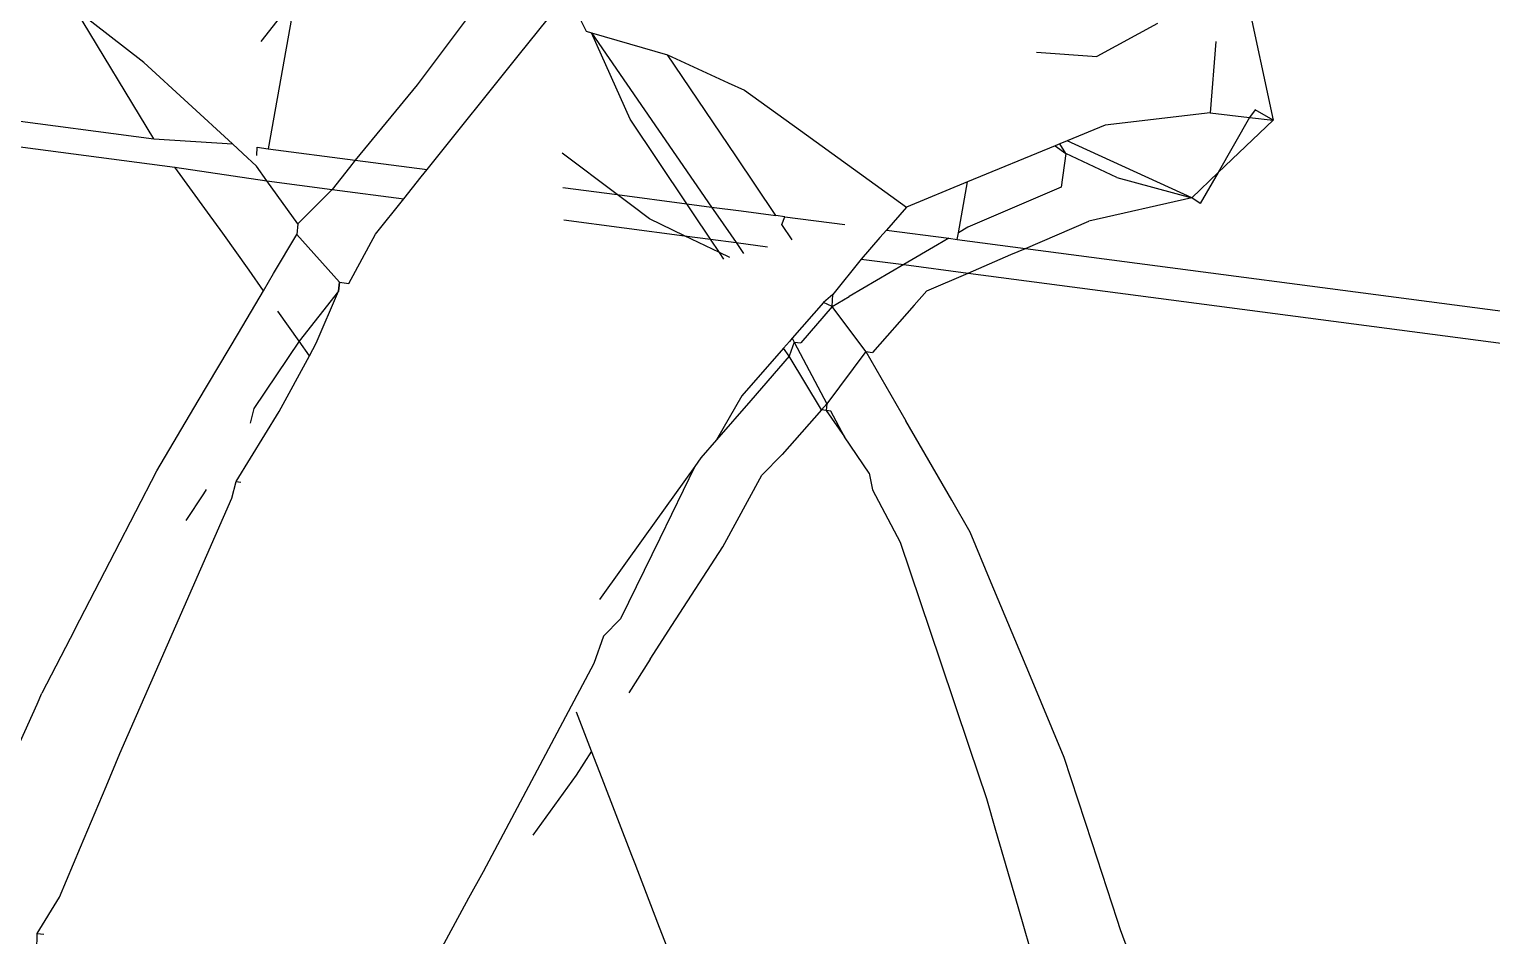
# Model space of a CAD drawing. Header units: inches. Extents: x 3324238 to 135265466, y -1036581 to 20094598.
# Drawn here: x 3354731.3486 to 3354731.7037, y -519086.1898 to -519085.9698 of the extents above; entities that cross this region are included whole.
import ezdxf

# ---------------------------------------------------------------- set-up
doc = ezdxf.new("R2010")
doc.units = ezdxf.units.IN
doc.header["$MEASUREMENT"] = 0
doc.layers.add('FURNITURE', color=32, linetype='Continuous', lineweight=13)

msp = doc.modelspace()

# ---------------------------------------------------------------- linework, layer by layer
for p, q in [((3354727.58622, -519085.49589, 0.00267), (3354731.37885, -519085.99636, 0.00267)), ((3354727.57812, -519085.50265, 0.00267), (3354731.38392, -519086.00329, 0.00267)), ((3354731.64155, -519085.94937, 0.00267), (3354731.65067, -519085.99181, 0.00267)), ((3354731.41314, -519085.96205, 0.00267), (3354731.40481, -519085.97272, 0.00267)), ((3354731.41314, -519085.96205, 0.00267), (3354731.40658, -519085.99876, 0.00267)), ((3354731.37637, -519085.97784, 0.00267), (3354731.3598, -519085.96494, 0.00267)), ((3354731.37885, -519085.99636, 0.00267), (3354731.3598, -519085.96494, 0.00267)), ((3354731.45495, -519085.96705, 0.00267), (3354731.44279, -519085.98327, 0.00267)), ((3354731.46763, -519085.97585, 0.00267), (3354731.47433, -519085.96749, 0.00267)), ((3354731.48254, -519085.96765, 0.00267), (3354731.48384, -519085.97024, 0.00267)), ((3354731.62257, -519085.96841, 0.00267), (3354731.60786, -519085.97642, 0.00267)), ((3354731.48384, -519085.97024, 0.00267), (3354731.48515, -519085.97062, 0.00267)), ((3354731.49454, -519085.99158, 0.00267), (3354731.48515, -519085.97062, 0.00267)), ((3354731.48515, -519085.97062, 0.00267), (3354731.5143, -519086.01294, 0.00267)), ((3354731.48515, -519085.97062, 0.00267), (3354731.50355, -519085.976, 0.00267)), ((3354731.63672, -519085.97277, 0.00267), (3354731.63537, -519085.9901, 0.00267)), ((3354731.44518, -519086.00384, 0.00267), (3354731.46763, -519085.97585, 0.00267)), ((3354731.52014, -519086.00053, 0.00267), (3354731.50355, -519085.976, 0.00267)), ((3354731.50355, -519085.976, 0.00267), (3354731.51835, -519085.98276, 0.00267)), ((3354731.59316, -519085.97536, 0.00267), (3354731.60786, -519085.97642, 0.00267)), ((3354731.3979, -519085.99762, 0.00267), (3354731.37637, -519085.97784, 0.00267)), ((3354731.44279, -519085.98327, 0.00267), (3354731.42776, -519086.00155, 0.00267)), ((3354731.51835, -519085.98276, 0.00267), (3354731.52226, -519085.98454, 0.00267)), ((3354731.52226, -519085.98454, 0.00267), (3354731.53586, -519085.99436, 0.00267)), ((3354731.63537, -519085.9901, 0.00267), (3354731.60985, -519085.99306, 0.00267)), ((3354731.63537, -519085.9901, 0.00267), (3354731.64493, -519085.99117, 0.00267)), ((3354731.64627, -519085.98931, 0.00267), (3354731.64493, -519085.99117, 0.00267)), ((3354731.65067, -519085.99181, 0.00267), (3354731.64627, -519085.98931, 0.00267)), ((3354731.50829, -519086.01215, 0.00267), (3354731.49454, -519085.99158, 0.00267)), ((3354731.53586, -519085.99436, 0.00267), (3354731.56159, -519086.01294, 0.00267)), ((3354731.60985, -519085.99306, 0.00267), (3354731.60061, -519085.99687, 0.00267)), ((3354731.64493, -519085.99117, 0.00267), (3354731.63732, -519086.00455, 0.00267)), ((3354731.65067, -519085.99181, 0.00267), (3354731.63732, -519086.00455, 0.00267)), ((3354731.64493, -519085.99117, 0.00267), (3354731.65067, -519085.99181, 0.00267)), ((3354731.37885, -519085.99636, 0.00267), (3354731.3979, -519085.99762, 0.00267)), ((3354731.40041, -519085.99992, 0.00267), (3354731.3979, -519085.99762, 0.00267)), ((3354731.59889, -519085.99758, 0.00267), (3354731.59772, -519085.99806, 0.00267)), ((3354731.60061, -519085.99687, 0.00267), (3354731.59889, -519085.99758, 0.00267)), ((3354731.60032, -519085.9999, 0.00267), (3354731.59889, -519085.99758, 0.00267)), ((3354731.63092, -519086.01066, 0.00267), (3354731.60061, -519085.99687, 0.00267)), ((3354731.40377, -519086.00301, 0.00267), (3354731.40041, -519085.99992, 0.00267)), ((3354731.40386, -519086.00038, 0.00267), (3354731.40392, -519085.99841, 0.00267)), ((3354731.40392, -519085.99841, 0.00267), (3354731.40658, -519085.99876, 0.00267)), ((3354731.40658, -519085.99876, 0.00267), (3354731.42776, -519086.00155, 0.00267)), ((3354731.49139, -519086.00992, 0.00267), (3354731.478, -519085.99983, 0.00267)), ((3354731.52992, -519086.015, 0.00267), (3354731.52014, -519086.00053, 0.00267)), ((3354731.59772, -519085.99806, 0.00267), (3354731.57646, -519086.00682, 0.00267)), ((3354731.59772, -519085.99806, 0.00267), (3354731.60032, -519085.9999, 0.00267)), ((3354731.60032, -519085.9999, 0.00267), (3354731.59922, -519086.00808, 0.00267)), ((3354731.61269, -519086.00573, 0.00267), (3354731.60032, -519085.9999, 0.00267)), ((3354731.39186, -519086.01415, 0.00267), (3354731.38392, -519086.00329, 0.00267)), ((3354731.38392, -519086.00329, 0.00267), (3354731.4063, -519086.00655, 0.00267)), ((3354731.4063, -519086.00655, 0.00267), (3354731.40377, -519086.00301, 0.00267)), ((3354731.42635, -519086.00334, 0.00267), (3354731.42217, -519086.00864, 0.00267)), ((3354731.42776, -519086.00155, 0.00267), (3354731.42635, -519086.00334, 0.00267)), ((3354731.42776, -519086.00155, 0.00267), (3354731.44518, -519086.00384, 0.00267)), ((3354731.44375, -519086.00563, 0.00267), (3354731.44518, -519086.00384, 0.00267)), ((3354731.63732, -519086.00455, 0.00267), (3354731.63092, -519086.01066, 0.00267)), ((3354731.63732, -519086.00455, 0.00267), (3354731.6329, -519086.01209, 0.00267)), ((3354731.41381, -519086.01704, 0.00267), (3354731.4063, -519086.00655, 0.00267)), ((3354731.4063, -519086.00655, 0.00267), (3354731.42217, -519086.00864, 0.00267)), ((3354731.43951, -519086.01092, 0.00267), (3354731.44375, -519086.00563, 0.00267)), ((3354731.4782, -519086.00819, 0.00267), (3354731.49139, -519086.00992, 0.00267)), ((3354731.57646, -519086.00682, 0.00267), (3354731.56159, -519086.01294, 0.00267)), ((3354731.57425, -519086.01916, 0.00267), (3354731.57646, -519086.00682, 0.00267)), ((3354731.59922, -519086.00808, 0.00267), (3354731.57651, -519086.01784, 0.00267)), ((3354731.61269, -519086.00573, 0.00267), (3354731.63092, -519086.01066, 0.00267)), ((3354731.42217, -519086.00864, 0.00267), (3354731.41381, -519086.01704, 0.00267)), ((3354731.42217, -519086.00864, 0.00267), (3354731.43951, -519086.01092, 0.00267)), ((3354731.43269, -519086.01953, 0.00267), (3354731.43951, -519086.01092, 0.00267)), ((3354731.49139, -519086.00992, 0.00267), (3354731.50829, -519086.01215, 0.00267)), ((3354731.49456, -519086.01232, 0.00267), (3354731.49139, -519086.00992, 0.00267)), ((3354731.63092, -519086.01066, 0.00267), (3354731.60589, -519086.01632, 0.00267)), ((3354731.6329, -519086.01209, 0.00267), (3354731.63092, -519086.01066, 0.00267)), ((3354731.39561, -519086.01928, 0.00267), (3354731.39186, -519086.01415, 0.00267)), ((3354731.4992, -519086.01582, 0.00267), (3354731.49456, -519086.01232, 0.00267)), ((3354731.50973, -519086.01431, 0.00267), (3354731.50829, -519086.01215, 0.00267)), ((3354731.50829, -519086.01215, 0.00267), (3354731.5143, -519086.01294, 0.00267)), ((3354731.51402, -519086.02073, 0.00267), (3354731.50973, -519086.01431, 0.00267)), ((3354731.5143, -519086.01294, 0.00267), (3354731.5158, -519086.01511, 0.00267)), ((3354731.5143, -519086.01294, 0.00267), (3354731.52148, -519086.01388, 0.00267)), ((3354731.5158, -519086.01511, 0.00267), (3354731.52023, -519086.02155, 0.00267)), ((3354731.52148, -519086.01388, 0.00267), (3354731.52992, -519086.015, 0.00267)), ((3354731.53211, -519086.01528, 0.00267), (3354731.52992, -519086.015, 0.00267)), ((3354731.53138, -519086.01716, 0.00267), (3354731.53211, -519086.01528, 0.00267)), ((3354731.53211, -519086.01528, 0.00267), (3354731.54667, -519086.0172, 0.00267)), ((3354731.56159, -519086.01294, 0.00267), (3354731.55673, -519086.01852, 0.00267)), ((3354731.41381, -519086.01704, 0.00267), (3354731.41353, -519086.01959, 0.00267)), ((3354731.47838, -519086.01604, 0.00267), (3354731.5077, -519086.0199, 0.00267)), ((3354731.5077, -519086.0199, 0.00267), (3354731.4992, -519086.01582, 0.00267)), ((3354731.53388, -519086.02085, 0.00267), (3354731.53138, -519086.01716, 0.00267)), ((3354731.55673, -519086.01852, 0.00267), (3354731.55518, -519086.0203, 0.00267)), ((3354731.55673, -519086.01852, 0.00267), (3354731.57192, -519086.02052, 0.00267)), ((3354731.57396, -519086.02079, 0.00267), (3354731.57425, -519086.01916, 0.00267)), ((3354731.57651, -519086.01784, 0.00267), (3354731.57425, -519086.01916, 0.00267)), ((3354731.59048, -519086.02297, 0.00267), (3354731.60589, -519086.01632, 0.00267)), ((3354731.40196, -519086.02827, 0.00267), (3354731.39561, -519086.01928, 0.00267)), ((3354731.40793, -519086.02906, 0.00267), (3354731.41353, -519086.01959, 0.00267)), ((3354731.42392, -519086.03116, 0.00267), (3354731.41353, -519086.01959, 0.00267)), ((3354731.42619, -519086.03146, 0.00267), (3354731.43269, -519086.01953, 0.00267)), ((3354731.5077, -519086.0199, 0.00267), (3354731.51402, -519086.02073, 0.00267)), ((3354731.51619, -519086.02397, 0.00267), (3354731.5077, -519086.0199, 0.00267)), ((3354731.51402, -519086.02073, 0.00267), (3354731.52023, -519086.02155, 0.00267)), ((3354731.51619, -519086.02397, 0.00267), (3354731.51402, -519086.02073, 0.00267)), ((3354731.52023, -519086.02155, 0.00267), (3354731.5279, -519086.02256, 0.00267)), ((3354731.52023, -519086.02155, 0.00267), (3354731.52207, -519086.02422, 0.00267)), ((3354731.55518, -519086.0203, 0.00267), (3354731.55061, -519086.02555, 0.00267)), ((3354731.56916, -519086.02214, 0.00267), (3354731.56099, -519086.02691, 0.00267)), ((3354731.57192, -519086.02052, 0.00267), (3354731.56916, -519086.02214, 0.00267)), ((3354731.57192, -519086.02052, 0.00267), (3354731.57396, -519086.02079, 0.00267)), ((3354731.57396, -519086.02079, 0.00267), (3354731.59048, -519086.02297, 0.00267)), ((3354731.51871, -519086.02518, 0.00267), (3354731.51619, -519086.02397, 0.00267)), ((3354731.51727, -519086.02559, 0.00267), (3354731.51619, -519086.02397, 0.00267)), ((3354731.55061, -519086.02555, 0.00267), (3354731.54371, -519086.03414, 0.00267)), ((3354731.55061, -519086.02555, 0.00267), (3354731.56099, -519086.02691, 0.00267)), ((3354731.57658, -519086.02897, 0.00267), (3354731.58698, -519086.02448, 0.00267)), ((3354731.58698, -519086.02448, 0.00267), (3354731.59048, -519086.02297, 0.00267)), ((3354731.59048, -519086.02297, 0.00267), (3354731.70764, -519086.03839, 0.00267)), ((3354731.40546, -519086.03323, 0.00267), (3354731.40196, -519086.02827, 0.00267)), ((3354731.40546, -519086.03323, 0.00267), (3354731.40793, -519086.02906, 0.00267)), ((3354731.56099, -519086.02691, 0.00267), (3354731.54773, -519086.03467, 0.00267)), ((3354731.56099, -519086.02691, 0.00267), (3354731.57658, -519086.02897, 0.00267)), ((3354731.56652, -519086.03331, 0.00267), (3354731.57658, -519086.02897, 0.00267)), ((3354731.57658, -519086.02897, 0.00267), (3354731.79162, -519086.05727, 0.00267)), ((3354731.39938, -519086.04352, 0.00267), (3354731.40546, -519086.03323, 0.00267)), ((3354731.42367, -519086.03334, 0.00267), (3354731.4141, -519086.04546, 0.00267)), ((3354731.41828, -519086.04601, 0.00267), (3354731.42367, -519086.03334, 0.00267)), ((3354731.42392, -519086.03116, 0.00267), (3354731.42367, -519086.03334, 0.00267)), ((3354731.42367, -519086.03334, 0.00267), (3354731.42392, -519086.03116, 0.00267)), ((3354731.42392, -519086.03116, 0.00267), (3354731.42619, -519086.03146, 0.00267)), ((3354731.56652, -519086.03331, 0.00267), (3354731.56348, -519086.03674, 0.00267)), ((3354731.54143, -519086.03609, 0.00267), (3354731.53387, -519086.04477, 0.00267)), ((3354731.54371, -519086.03414, 0.00267), (3354731.54143, -519086.03609, 0.00267)), ((3354731.54355, -519086.03711, 0.00267), (3354731.54143, -519086.03609, 0.00267)), ((3354731.54355, -519086.03711, 0.00267), (3354731.54371, -519086.03414, 0.00267)), ((3354731.54355, -519086.03711, 0.00267), (3354731.54773, -519086.03467, 0.00267)), ((3354731.56348, -519086.03674, 0.00267), (3354731.55334, -519086.0482, 0.00267)), ((3354731.4141, -519086.04546, 0.00267), (3354731.40896, -519086.03819, 0.00267)), ((3354731.54355, -519086.03711, 0.00267), (3354731.53593, -519086.04591, 0.00267)), ((3354731.55171, -519086.04799, 0.00267), (3354731.54355, -519086.03711, 0.00267)), ((3354731.38962, -519086.06001, 0.00267), (3354731.39938, -519086.04352, 0.00267)), ((3354731.4141, -519086.04546, 0.00267), (3354731.40316, -519086.0618, 0.00267)), ((3354731.41663, -519086.04904, 0.00267), (3354731.4141, -519086.04546, 0.00267)), ((3354731.41663, -519086.04904, 0.00267), (3354731.41828, -519086.04601, 0.00267)), ((3354731.53175, -519086.0472, 0.00267), (3354731.52166, -519086.05879, 0.00267)), ((3354731.53319, -519086.04555, 0.00267), (3354731.53175, -519086.0472, 0.00267)), ((3354731.5331, -519086.04916, 0.00267), (3354731.53175, -519086.0472, 0.00267)), ((3354731.53436, -519086.0457, 0.00267), (3354731.5331, -519086.04916, 0.00267)), ((3354731.53387, -519086.04477, 0.00267), (3354731.53319, -519086.04555, 0.00267)), ((3354731.53387, -519086.04477, 0.00267), (3354731.53436, -519086.0457, 0.00267)), ((3354731.53436, -519086.0457, 0.00267), (3354731.53593, -519086.04591, 0.00267)), ((3354731.53436, -519086.0457, 0.00267), (3354731.54229, -519086.0607, 0.00267)), ((3354731.40925, -519086.0626, 0.00267), (3354731.41663, -519086.04904, 0.00267)), ((3354731.5331, -519086.04916, 0.00267), (3354731.5238, -519086.0599, 0.00267)), ((3354731.541, -519086.06216, 0.00267), (3354731.5331, -519086.04916, 0.00267)), ((3354731.55171, -519086.04799, 0.00267), (3354731.54229, -519086.0607, 0.00267)), ((3354731.55171, -519086.04799, 0.00267), (3354731.55334, -519086.0482, 0.00267)), ((3354731.55171, -519086.04799, 0.00267), (3354731.56146, -519086.06485, 0.00267)), ((3354731.37959, -519086.07697, 0.00267), (3354731.38962, -519086.06001, 0.00267)), ((3354731.40316, -519086.0618, 0.00267), (3354731.40227, -519086.06542, 0.00267)), ((3354731.52166, -519086.05879, 0.00267), (3354731.51551, -519086.06945, 0.00267)), ((3354731.5238, -519086.0599, 0.00267), (3354731.51551, -519086.06945, 0.00267)), ((3354731.54229, -519086.0607, 0.00267), (3354731.541, -519086.06216, 0.00267)), ((3354731.54229, -519086.0607, 0.00267), (3354731.54213, -519086.06231, 0.00267)), ((3354731.3988, -519086.07955, 0.00267), (3354731.40925, -519086.0626, 0.00267)), ((3354731.541, -519086.06216, 0.00267), (3354731.53142, -519086.07299, 0.00267)), ((3354731.54322, -519086.06245, 0.00267), (3354731.541, -519086.06216, 0.00267)), ((3354731.54213, -519086.06231, 0.00267), (3354731.54654, -519086.06873, 0.00267)), ((3354731.54654, -519086.06873, 0.00267), (3354731.54322, -519086.06245, 0.00267)), ((3354731.57259, -519086.0841, 0.00267), (3354731.56146, -519086.06485, 0.00267)), ((3354731.55257, -519086.07752, 0.00267), (3354731.54654, -519086.06873, 0.00267)), ((3354731.51551, -519086.06945, 0.00267), (3354731.5117, -519086.07384, 0.00267)), ((3354731.51023, -519086.07589, 0.00267), (3354731.49805, -519086.09286, 0.00267)), ((3354731.51023, -519086.07589, 0.00267), (3354731.50173, -519086.09336, 0.00267)), ((3354731.5117, -519086.07384, 0.00267), (3354731.51023, -519086.07589, 0.00267)), ((3354731.52646, -519086.07803, 0.00267), (3354731.53142, -519086.07299, 0.00267)), ((3354731.36937, -519086.0967, 0.00267), (3354731.37959, -519086.07697, 0.00267)), ((3354731.3978, -519086.08362, 0.00267), (3354731.3988, -519086.07955, 0.00267)), ((3354731.3988, -519086.07955, 0.00267), (3354731.39993, -519086.0797, 0.00267)), ((3354731.51698, -519086.0954, 0.00267), (3354731.52646, -519086.07803, 0.00267)), ((3354731.55257, -519086.07752, 0.00267), (3354731.55333, -519086.08156, 0.00267)), ((3354731.39088, -519086.08252, 0.00267), (3354731.38659, -519086.089, 0.00267)), ((3354731.39155, -519086.08151, 0.00267), (3354731.39088, -519086.08252, 0.00267)), ((3354731.55333, -519086.08156, 0.00267), (3354731.56007, -519086.0943, 0.00267)), ((3354731.37056, -519086.14558, 0.00267), (3354731.3978, -519086.08362, 0.00267)), ((3354731.57707, -519086.09184, 0.00267), (3354731.57259, -519086.0841, 0.00267)), ((3354731.49805, -519086.09286, 0.00267), (3354731.48704, -519086.10821, 0.00267)), ((3354731.50173, -519086.09336, 0.00267), (3354731.49219, -519086.11287, 0.00267)), ((3354731.58221, -519086.10415, 0.00267), (3354731.57707, -519086.09184, 0.00267)), ((3354731.35965, -519086.11549, 0.00267), (3354731.36937, -519086.0967, 0.00267)), ((3354731.50467, -519086.11451, 0.00267), (3354731.51698, -519086.0954, 0.00267)), ((3354731.56007, -519086.0943, 0.00267), (3354731.56249, -519086.10151, 0.00267)), ((3354731.56249, -519086.10151, 0.00267), (3354731.56976, -519086.12308, 0.00267)), ((3354731.59131, -519086.12592, 0.00267), (3354731.58221, -519086.10415, 0.00267)), ((3354731.49219, -519086.11287, 0.00267), (3354731.48805, -519086.11708, 0.00267)), ((3354731.49941, -519086.12269, 0.00267), (3354731.50467, -519086.11451, 0.00267)), ((3354731.35965, -519086.11549, 0.00267), (3354731.35167, -519086.13091, 0.00267)), ((3354731.48805, -519086.11708, 0.00267), (3354731.48568, -519086.12374, 0.00267)), ((3354731.48568, -519086.12374, 0.00267), (3354731.45878, -519086.17429, 0.00267)), ((3354731.49941, -519086.12269, 0.00267), (3354731.49416, -519086.13089, 0.00267)), ((3354731.56976, -519086.12308, 0.00267), (3354731.57683, -519086.14408, 0.00267)), ((3354731.59994, -519086.14657, 0.00267), (3354731.59131, -519086.12592, 0.00267)), ((3354731.35047, -519086.13357, 0.00267), (3354731.35167, -519086.13091, 0.00267)), ((3354731.34335, -519086.14942, 0.00267), (3354731.35047, -519086.13357, 0.00267)), ((3354731.48513, -519086.14502, 0.00267), (3354731.48148, -519086.13557, 0.00267)), ((3354731.36722, -519086.15356, 0.00267), (3354731.37056, -519086.14558, 0.00267)), ((3354731.48513, -519086.14502, 0.00267), (3354731.48143, -519086.15081, 0.00267)), ((3354731.48769, -519086.15164, 0.00267), (3354731.48513, -519086.14502, 0.00267)), ((3354731.57683, -519086.14408, 0.00267), (3354731.58102, -519086.15651, 0.00267)), ((3354731.60672, -519086.1673, 0.00267), (3354731.59994, -519086.14657, 0.00267)), ((3354731.36102, -519086.16833, 0.00267), (3354731.36722, -519086.15356, 0.00267)), ((3354731.48143, -519086.15081, 0.00267), (3354731.47087, -519086.16541, 0.00267)), ((3354731.49494, -519086.17037, 0.00267), (3354731.48769, -519086.15164, 0.00267)), ((3354731.58102, -519086.15651, 0.00267), (3354731.58326, -519086.16422, 0.00267)), ((3354731.58326, -519086.16422, 0.00267), (3354731.58863, -519086.1827, 0.00267)), ((3354731.35593, -519086.18045, 0.00267), (3354731.36102, -519086.16833, 0.00267)), ((3354731.61279, -519086.18588, 0.00267), (3354731.60672, -519086.1673, 0.00267)), ((3354731.4957, -519086.17235, 0.00267), (3354731.49494, -519086.17037, 0.00267)), ((3354731.45878, -519086.17429, 0.00267), (3354731.45528, -519086.18073, 0.00267)), ((3354731.50127, -519086.18679, 0.00267), (3354731.4957, -519086.17235, 0.00267)), ((3354731.35053, -519086.18924, 0.00267), (3354731.35593, -519086.18045, 0.00267)), ((3354731.45528, -519086.18073, 0.00267), (3354731.4488, -519086.19267, 0.00267)), ((3354731.58863, -519086.1827, 0.00267), (3354731.59334, -519086.19891, 0.00267)), ((3354731.61361, -519086.18837, 0.00267), (3354731.61279, -519086.18588, 0.00267)), ((3354731.35045, -519086.19351, 0.00267), (3354731.35053, -519086.18924, 0.00267)), ((3354731.35053, -519086.18924, 0.00267), (3354731.35215, -519086.18945, 0.00267)), ((3354731.50646, -519086.20026, 0.00267), (3354731.50127, -519086.18679, 0.00267)), ((3354731.6155, -519086.19368, 0.00267), (3354731.61361, -519086.18837, 0.00267))]:
    msp.add_line(p, q)
at = {"layer": 'FURNITURE', "lineweight": 30}
msp.add_arc((3354732.75313, -519086.61744, 0.00267), 12.0161, 2.966283, 177.033717, dxfattribs=at)

doc.saveas('drawing.dxf')
